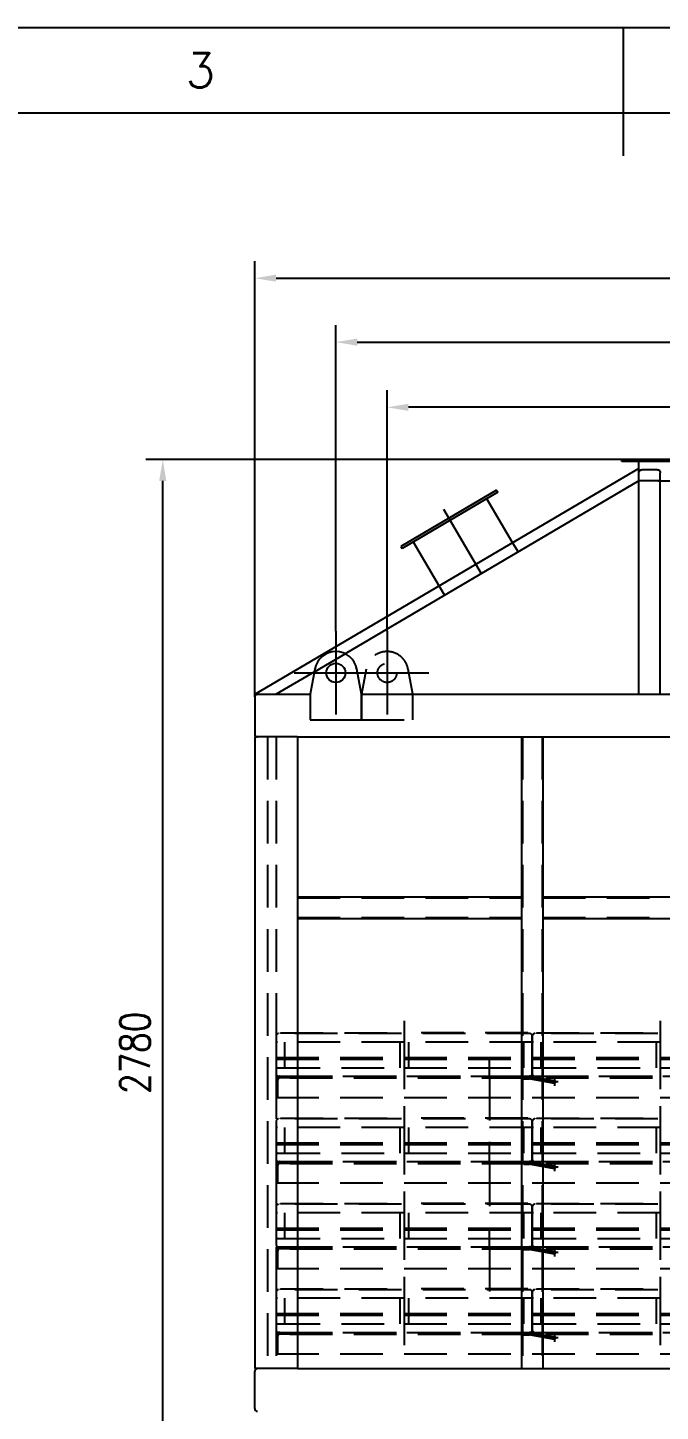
# Model space of a CAD drawing. Header units: inches. Extents: x -500 to 11380, y -200 to 8200.
# Drawn here: x 4045 to 5527, y 4958 to 8200 of the extents above; entities that cross this region are included whole.
import ezdxf
from ezdxf.enums import TextEntityAlignment as Align

# ---------------------------------------------------------------- set-up
doc = ezdxf.new("R2010")
doc.units = ezdxf.units.IN
doc.header["$LTSCALE"] = 200
doc.linetypes.add('CENTER', pattern=[2, 1.25, -0.25, 0.25, -0.25])
doc.linetypes.add('DASHED', pattern=[0.75, 0.5, -0.25])
for name, color, linetype in [('1轮廓实线层', 7, 'Continuous'), ('2细线层', 4, 'Continuous'), ('3中心线层', 1, 'CENTER'), ('4虚线层', 6, 'DASHED'), ('6文字层', 3, 'Continuous'), ('7标注层', 4, 'Continuous'), ('图框层', 7, 'Continuous')]:
    doc.layers.add(name, color=color, linetype=linetype)
doc.styles.add('TH_GBDIM', font='romans.shx', dxfattribs={"width": 0.8, "bigfont": 'gbcbig.shx'})
doc.dimstyles.new('TH_GBDIM', dxfattribs={"dimscale": 20, "dimtxt": 3.5, "dimasz": 2.5, "dimexe": 2, "dimexo": 0, "dimgap": 1.5, "dimtad": 1, "dimdec": 1, "dimdsep": 46, "dimtxsty": 'TH_GBDIM', "dimcen": 2.5, "dimclrd": 130, "dimclre": 130, "dimclrt": 3, "dimadec": 0, "dimazin": 2, "dimtfac": 0.714286, "dimtdec": 1, "dimtmove": 0, "dimatfit": 3, "dimfxl": 0, "dimtzin": 0, "dimlwd": -1, "dimlwe": -1, "dimarcsym": 0})

# ---------------------------------------------------------------- blocks, each defined once
blk = doc.blocks.new('*D38')
at = {"layer": '7标注层', "color": 130, "transparency": 16777216}
for p, q in [((5437.2, 7188.3), (4321.8, 7188.3)), ((4361.8, 4458.3), (4361.8, 7138.3)), ((5437.2, 4408.3), (4321.8, 4408.3))]:
    blk.add_line(p, q, dxfattribs=at)
for points in [[(4353.4, 7138.3), (4370.1, 7138.3), (4361.8, 7188.3)], [(4353.4, 4458.3), (4370.1, 4458.3), (4361.8, 4408.3)]]:
    blk.add_solid(points, dxfattribs=at)
at = {"layer": 'Defpoints', "color": 0, "transparency": 16777216}
for p in [(4361.8, 7188.3), (5437.2, 7188.3), (5437.2, 4408.3)]:
    blk.add_point(p, dxfattribs=at)
at = {"layer": '7标注层', "color": 3, "transparency": 16777216, "insert": (4296.8, 5798.3), "char_height": 70, "attachment_point": 5, "rotation": 90, "style": 'TH_GBDIM'}
blk.add_mtext('2780', dxfattribs=at)
blk = doc.blocks.new('*D39')
at = {"layer": '7标注层', "color": 130, "transparency": 16777216}
for p, q in [((4577.2, 6631.9), (4577.2, 7653.1)), ((7077.2, 6631.9), (7077.2, 7653.1)), ((4627.2, 7613.1), (7027.2, 7613.1))]:
    blk.add_line(p, q, dxfattribs=at)
for points in [[(4627.2, 7621.4), (4627.2, 7604.7), (4577.2, 7613.1)], [(7027.2, 7621.4), (7027.2, 7604.7), (7077.2, 7613.1)]]:
    blk.add_solid(points, dxfattribs=at)
at = {"layer": 'Defpoints', "color": 0, "transparency": 16777216}
for p in [(7077.2, 7613.1), (4577.2, 6631.9), (7077.2, 6631.9)]:
    blk.add_point(p, dxfattribs=at)
at = {"layer": '7标注层', "color": 3, "transparency": 16777216, "insert": (5827.2, 7678.1), "char_height": 70, "attachment_point": 5, "style": 'TH_GBDIM'}
blk.add_mtext('2500', dxfattribs=at)
blk = doc.blocks.new('*D52')
at = {"layer": '7标注层', "color": 130, "transparency": 16777216}
for p, q in [((4767.2, 6785.8), (4767.2, 7503.2)), ((6887.2, 6785.8), (6887.2, 7503.2)), ((4817.2, 7463.2), (6837.2, 7463.2))]:
    blk.add_line(p, q, dxfattribs=at)
for points in [[(4817.2, 7471.6), (4817.2, 7454.9), (4767.2, 7463.2)], [(6837.2, 7471.6), (6837.2, 7454.9), (6887.2, 7463.2)]]:
    blk.add_solid(points, dxfattribs=at)
at = {"layer": 'Defpoints', "color": 0, "transparency": 16777216}
for p in [(6887.2, 7463.2), (4767.2, 6785.8), (6887.2, 6785.8)]:
    blk.add_point(p, dxfattribs=at)
at = {"layer": '7标注层', "color": 3, "transparency": 16777216, "insert": (5827.2, 7528.2), "char_height": 70, "attachment_point": 5, "style": 'TH_GBDIM'}
blk.add_mtext('2120', dxfattribs=at)
blk = doc.blocks.new('*D53')
at = {"layer": '7标注层', "color": 130, "transparency": 16777216}
for p, q in [((4887.2, 6785.8), (4887.2, 7350.6)), ((6767.2, 6785.8), (6767.2, 7350.6)), ((6717.2, 7310.6), (4937.2, 7310.6))]:
    blk.add_line(p, q, dxfattribs=at)
for points in [[(4937.2, 7318.9), (4937.2, 7302.2), (4887.2, 7310.6)], [(6717.2, 7318.9), (6717.2, 7302.2), (6767.2, 7310.6)]]:
    blk.add_solid(points, dxfattribs=at)
at = {"layer": 'Defpoints', "color": 0, "transparency": 16777216}
for p in [(4887.2, 7310.6), (4887.2, 6785.8), (6767.2, 6785.8)]:
    blk.add_point(p, dxfattribs=at)
at = {"layer": '7标注层', "color": 3, "transparency": 16777216, "insert": (5827.2, 7375.6), "char_height": 70, "attachment_point": 5, "style": 'TH_GBDIM'}
blk.add_mtext('1880', dxfattribs=at)

msp = doc.modelspace()

# ---------------------------------------------------------------- linework, layer by layer
for p, q in [((5437.18, 7183.32), (5437.18, 7188.32)), ((5522.18, 7138.32), (6132.18, 7138.32))]:
    msp.add_line(p, q)
at = {"layer": '1轮廓实线层'}
for p, q in [((5440, 8200), (5440, 7900)), ((5202.18, 6538.32), (5202.18, 5058.32)), ((5252.18, 6538.32), (5252.18, 5058.32))]:
    msp.add_line(p, q, dxfattribs=at)
at = {"layer": '1轮廓实线层', "color": 0}
for p, q in [((5477.18, 7167.32), (4577.87, 6638.32)), ((6217.18, 7188.32), (5437.18, 7188.32)), ((6217.18, 7183.32), (5437.18, 7183.32)), ((5477.18, 6638.32), (5477.18, 7183.32)), ((5520.78, 7164.38), (5483.58, 7164.38)), ((5477.18, 7138.32), (4788.81, 6733.39)), ((5527.18, 6638.32), (5527.18, 7156.95)), ((5143.7, 7116.18), (4919.6, 6984.36)), ((5146.24, 7111.87), (4922.14, 6980.05)), ((5143.7, 7116.18), (5146.24, 7111.87)), ((5120.38, 7096.66), (5181.22, 6993.23)), ((4919.6, 6984.36), (4922.14, 6980.05)), ((4947.99, 6995.26), (5008.84, 6891.83)), ((4716.85, 6691.06), (4627.18, 6638.32)), ((4718, 6697.33), (4707.18, 6638.32)), ((4827.18, 6638.32), (4816.36, 6697.33)), ((4577.18, 6631.92), (4577.18, 6544.72)), ((4577.87, 6638.32), (4583.58, 6638.32)), ((4583.58, 6638.32), (4707.18, 6638.32)), ((4707.18, 6638.32), (4707.18, 6578.32)), ((4827.18, 6638.32), (5473.22, 6638.32)), ((4827.18, 6578.32), (4827.18, 6638.32)), ((4827.18, 6638.32), (4827.18, 6578.32)), ((5473.22, 6638.32), (5478.58, 6638.32)), ((5478.58, 6638.32), (5515.78, 6638.32)), ((5515.78, 6638.32), (5521.13, 6638.32)), ((5521.13, 6638.32), (6133.22, 6638.32)), ((4707.18, 6578.32), (4827.18, 6578.32)), ((4577.18, 6538.32), (4577.18, 5058.32)), ((4583.58, 6538.32), (4577.18, 6538.32)), ((4670.78, 6538.32), (4583.58, 6538.32)), ((4677.18, 6538.32), (4670.78, 6538.32)), ((4677.18, 6538.32), (5777.18, 6538.32)), ((4677.18, 6538.32), (4677.18, 5058.32)), ((4677.18, 6163.32), (5202.18, 6163.32)), ((5252.18, 6163.32), (5777.18, 6163.32)), ((4677.18, 6113.32), (5202.18, 6113.32)), ((5252.18, 6113.32), (5777.18, 6113.32)), ((4583.58, 5058.32), (4577.18, 5058.32)), ((4670.78, 5058.32), (4583.58, 5058.32)), ((4677.18, 5058.32), (4670.78, 5058.32)), ((4677.18, 5058.32), (5777.18, 5058.32)), ((4577.18, 4964.72), (4577.18, 5051.92))]:
    msp.add_line(p, q, dxfattribs=at)
msp.add_circle((4767.18, 6688.32), 22.5, dxfattribs=at)
for centre, radius, start, end in [((4767.18, 6688.32), 50, 10.38886, 169.61114), ((4583.58, 6631.92), 6.4, 90, 180), ((4583.58, 6544.72), 6.4, 180, 270), ((4583.58, 5051.92), 6.4, 90, 180), ((4583.58, 4964.72), 6.4, 180, 270)]:
    msp.add_arc(centre, radius, start, end, dxfattribs=at)
at = {"layer": '1轮廓实线层', "color": 0, "extrusion": (5.68434e-13, 0, -1)}
msp.add_ellipse((5483.58, 7156.95), major_axis=(0, 7.43), ratio=0.8619342, start_param=4.712389, end_param=6.2831853, dxfattribs=at)
at = {"layer": '1轮廓实线层', "color": 0, "extrusion": (2.84217e-13, 0, -1)}
msp.add_ellipse((5520.78, 7156.95), major_axis=(0, 7.43), ratio=0.8619342, start_param=0, end_param=1.5707963, dxfattribs=at)
at = {"layer": '2细线层'}
for p, q in [((11380, 8200), (-500, 8200)), ((5440, 8200), (5440, 8000))]:
    msp.add_line(p, q, dxfattribs=at)
at = {"layer": '3中心线层'}
for p, q in [((5018.98, 7071.82), (5107.71, 6920.98)), ((4767.18, 6785.82), (4767.18, 6590.82)), ((4887.18, 6785.82), (4887.18, 6590.82)), ((4669.68, 6688.32), (4864.68, 6688.32)), ((4789.68, 6688.32), (4984.68, 6688.32)), ((4927.18, 5873.32), (4927.18, 5713.32)), ((5527.18, 5873.32), (5527.18, 5713.32)), ((5207.18, 5740.32), (5221.04, 5740.32)), ((5223.3, 5740.12), (5282.13, 5729.74)), ((5279.18, 5739.22), (5279.18, 5721.22)), ((5288.13, 5730.27), (5270.13, 5730.27)), ((4927.18, 5673.32), (4927.18, 5513.32)), ((5527.18, 5673.32), (5527.18, 5513.32)), ((5207.18, 5540.32), (5221.04, 5540.32)), ((5223.3, 5540.12), (5282.13, 5529.74)), ((5288.13, 5530.27), (5270.13, 5530.27)), ((5279.18, 5539.22), (5279.18, 5521.22)), ((4927.18, 5473.32), (4927.18, 5313.32)), ((5527.18, 5473.32), (5527.18, 5313.32)), ((5207.18, 5340.32), (5221.04, 5340.32)), ((5223.3, 5340.12), (5282.13, 5329.74)), ((5288.13, 5330.27), (5270.13, 5330.27)), ((5279.18, 5339.22), (5279.18, 5321.22)), ((4927.18, 5273.32), (4927.18, 5113.32)), ((5527.18, 5273.32), (5527.18, 5113.32)), ((5207.18, 5140.32), (5221.04, 5140.32)), ((5223.3, 5140.12), (5282.13, 5129.74)), ((5288.13, 5130.27), (5270.13, 5130.27)), ((5279.18, 5139.22), (5279.18, 5121.22))]:
    msp.add_line(p, q, dxfattribs=at)
for centre in [(5221.04, 5727.32), (5221.04, 5527.32), (5221.04, 5327.32), (5221.04, 5127.32)]:
    msp.add_arc(centre, 13, 80, 90, dxfattribs=at)
at = {"layer": '4虚线层'}
for p, q in [((5527.18, 7138.32), (5477.18, 7138.32)), ((5181.22, 6993.23), (5193.9, 6971.68)), ((5008.84, 6891.83), (5021.51, 6870.28)), ((4607.18, 6538.32), (4607.18, 5058.32)), ((4627.18, 6538.32), (4627.18, 5058.32)), ((4627.18, 5837.32), (4627.18, 5749.32)), ((5221.18, 5843.32), (4633.18, 5843.32)), ((4637.18, 5843.32), (4637.18, 5845.32)), ((4637.18, 5845.32), (4927.18, 5845.32)), ((5217.18, 5845.32), (4927.18, 5845.32)), ((5217.18, 5843.32), (5217.18, 5845.32)), ((5227.18, 5749.32), (5227.18, 5837.32)), ((5227.18, 5837.32), (5227.18, 5749.32)), ((5821.18, 5843.32), (5233.18, 5843.32)), ((5237.18, 5843.32), (5237.18, 5845.32)), ((5237.18, 5845.32), (5527.18, 5845.32)), ((4630.18, 5823.32), (4627.18, 5823.32)), ((4927.18, 5823.32), (4630.18, 5823.32)), ((4647.18, 5823.32), (4647.18, 5763.32)), ((4917.18, 5823.32), (4917.18, 5763.32)), ((5227.18, 5823.32), (4927.18, 5823.32)), ((4937.18, 5823.32), (4937.18, 5763.32)), ((5207.18, 5763.32), (5207.18, 5823.32)), ((5230.18, 5823.32), (5227.18, 5823.32)), ((5527.18, 5823.32), (5230.18, 5823.32)), ((5247.18, 5823.32), (5247.18, 5763.32)), ((5517.18, 5823.32), (5517.18, 5763.32)), ((5827.18, 5823.32), (5527.18, 5823.32)), ((4627.18, 5787.32), (7025.18, 5787.32)), ((4627.18, 5783.32), (7025.18, 5783.32)), ((5127.18, 5739.32), (5127.18, 5783.32)), ((4630.18, 5763.32), (4627.18, 5763.32)), ((4627.18, 5743.32), (4627.18, 5587.32)), ((4630.18, 5763.32), (4927.18, 5763.32)), ((4633.18, 5743.32), (5221.18, 5743.32)), ((4636.18, 5743.32), (4659.18, 5743.32)), ((4659.18, 5739.32), (4636.18, 5739.32)), ((4659.18, 5739.32), (4659.18, 5743.32)), ((4659.18, 5743.32), (7025.18, 5743.32)), ((4659.18, 5739.32), (7025.18, 5739.32)), ((4927.18, 5763.32), (5227.18, 5763.32)), ((5127.18, 5739.32), (5127.18, 5587.32)), ((5207.18, 5743.32), (5207.18, 5737.32)), ((5207.18, 5743.32), (5221.04, 5743.32)), ((5223.82, 5743.07), (5279.7, 5733.22)), ((5230.18, 5763.32), (5227.18, 5763.32)), ((5230.18, 5763.32), (5527.18, 5763.32)), ((5233.18, 5743.32), (5821.18, 5743.32)), ((5527.18, 5763.32), (5827.18, 5763.32)), ((4627.18, 5734.32), (4627.18, 5693.32)), ((4631.18, 5693.32), (4631.18, 5734.32)), ((5207.18, 5737.32), (5221.04, 5737.32)), ((5222.78, 5737.16), (5278.66, 5727.31)), ((4627.18, 5693.32), (7025.18, 5693.32)), ((5221.18, 5643.32), (4633.18, 5643.32)), ((4637.18, 5643.32), (4637.18, 5645.32)), ((4637.18, 5645.32), (4927.18, 5645.32)), ((5217.18, 5645.32), (4927.18, 5645.32)), ((5217.18, 5643.32), (5217.18, 5645.32)), ((5821.18, 5643.32), (5233.18, 5643.32)), ((5237.18, 5643.32), (5237.18, 5645.32)), ((5237.18, 5645.32), (5527.18, 5645.32)), ((4627.18, 5637.32), (4627.18, 5549.32)), ((4630.18, 5623.32), (4627.18, 5623.32)), ((4927.18, 5623.32), (4630.18, 5623.32)), ((4647.18, 5623.32), (4647.18, 5563.32)), ((4917.18, 5623.32), (4917.18, 5563.32)), ((5227.18, 5623.32), (4927.18, 5623.32)), ((4937.18, 5623.32), (4937.18, 5563.32)), ((5207.18, 5563.32), (5207.18, 5623.32)), ((5227.18, 5549.32), (5227.18, 5637.32)), ((5227.18, 5637.32), (5227.18, 5549.32)), ((5230.18, 5623.32), (5227.18, 5623.32)), ((5527.18, 5623.32), (5230.18, 5623.32)), ((5247.18, 5623.32), (5247.18, 5563.32)), ((5517.18, 5623.32), (5517.18, 5563.32)), ((5827.18, 5623.32), (5527.18, 5623.32)), ((4627.18, 5587.32), (7025.18, 5587.32)), ((4627.18, 5587.32), (5127.18, 5587.32)), ((4627.18, 5583.32), (7025.18, 5583.32)), ((5127.18, 5539.32), (5127.18, 5583.32)), ((4630.18, 5563.32), (4627.18, 5563.32)), ((4627.18, 5543.32), (4627.18, 5387.32)), ((4630.18, 5563.32), (4927.18, 5563.32)), ((4633.18, 5543.32), (5221.18, 5543.32)), ((4636.18, 5543.32), (4659.18, 5543.32)), ((4659.18, 5539.32), (4659.18, 5543.32)), ((4659.18, 5543.32), (7025.18, 5543.32)), ((4927.18, 5563.32), (5227.18, 5563.32)), ((5207.18, 5543.32), (5207.18, 5537.32)), ((5207.18, 5543.32), (5221.04, 5543.32)), ((5230.18, 5563.32), (5227.18, 5563.32)), ((5230.18, 5563.32), (5527.18, 5563.32)), ((5233.18, 5543.32), (5821.18, 5543.32)), ((5527.18, 5563.32), (5827.18, 5563.32)), ((4627.18, 5534.32), (4627.18, 5493.32)), ((4631.18, 5493.32), (4631.18, 5534.32)), ((4659.18, 5539.32), (4636.18, 5539.32)), ((4659.18, 5539.32), (7025.18, 5539.32)), ((5127.18, 5539.32), (5127.18, 5387.32)), ((5207.18, 5537.32), (5221.04, 5537.32)), ((5222.78, 5537.16), (5278.66, 5527.31)), ((5223.82, 5543.07), (5279.7, 5533.22)), ((4627.18, 5493.32), (7025.18, 5493.32)), ((4627.18, 5437.32), (4627.18, 5349.32)), ((4630.18, 5423.32), (4627.18, 5423.32)), ((4927.18, 5423.32), (4630.18, 5423.32)), ((5221.18, 5443.32), (4633.18, 5443.32)), ((4637.18, 5443.32), (4637.18, 5445.32)), ((4637.18, 5445.32), (4927.18, 5445.32)), ((4647.18, 5423.32), (4647.18, 5363.32)), ((4917.18, 5423.32), (4917.18, 5363.32)), ((5217.18, 5445.32), (4927.18, 5445.32)), ((5227.18, 5423.32), (4927.18, 5423.32)), ((4937.18, 5423.32), (4937.18, 5363.32)), ((5207.18, 5363.32), (5207.18, 5423.32)), ((5217.18, 5443.32), (5217.18, 5445.32)), ((5227.18, 5349.32), (5227.18, 5437.32)), ((5227.18, 5437.32), (5227.18, 5349.32)), ((5230.18, 5423.32), (5227.18, 5423.32)), ((5527.18, 5423.32), (5230.18, 5423.32)), ((5821.18, 5443.32), (5233.18, 5443.32)), ((5237.18, 5443.32), (5237.18, 5445.32)), ((5237.18, 5445.32), (5527.18, 5445.32)), ((5247.18, 5423.32), (5247.18, 5363.32)), ((5517.18, 5423.32), (5517.18, 5363.32)), ((5827.18, 5423.32), (5527.18, 5423.32)), ((4627.18, 5387.32), (7025.18, 5387.32)), ((4627.18, 5387.32), (5127.18, 5387.32)), ((4627.18, 5383.32), (7025.18, 5383.32)), ((5127.18, 5339.32), (5127.18, 5383.32)), ((4630.18, 5363.32), (4627.18, 5363.32)), ((4630.18, 5363.32), (4927.18, 5363.32)), ((4927.18, 5363.32), (5227.18, 5363.32)), ((5230.18, 5363.32), (5227.18, 5363.32)), ((5230.18, 5363.32), (5527.18, 5363.32)), ((5527.18, 5363.32), (5827.18, 5363.32)), ((4627.18, 5343.32), (4627.18, 5187.32)), ((4627.18, 5334.32), (4627.18, 5293.32)), ((4631.18, 5293.32), (4631.18, 5334.32)), ((4633.18, 5343.32), (5221.18, 5343.32)), ((4636.18, 5343.32), (4659.18, 5343.32)), ((4659.18, 5339.32), (4636.18, 5339.32)), ((4659.18, 5339.32), (4659.18, 5343.32)), ((4659.18, 5343.32), (7025.18, 5343.32)), ((4659.18, 5339.32), (7025.18, 5339.32)), ((5127.18, 5339.32), (5127.18, 5187.32)), ((5207.18, 5343.32), (5207.18, 5337.32)), ((5207.18, 5343.32), (5221.04, 5343.32)), ((5207.18, 5337.32), (5221.04, 5337.32)), ((5222.78, 5337.16), (5278.66, 5327.31)), ((5223.82, 5343.07), (5279.7, 5333.22)), ((5233.18, 5343.32), (5821.18, 5343.32)), ((4627.18, 5293.32), (7025.18, 5293.32)), ((4627.18, 5237.32), (4627.18, 5149.32)), ((4630.18, 5223.32), (4627.18, 5223.32)), ((4927.18, 5223.32), (4630.18, 5223.32)), ((5221.18, 5243.32), (4633.18, 5243.32)), ((4637.18, 5243.32), (4637.18, 5245.32)), ((4637.18, 5245.32), (4927.18, 5245.32)), ((4647.18, 5223.32), (4647.18, 5163.32)), ((4917.18, 5223.32), (4917.18, 5163.32)), ((5217.18, 5245.32), (4927.18, 5245.32)), ((5227.18, 5223.32), (4927.18, 5223.32)), ((4937.18, 5223.32), (4937.18, 5163.32)), ((5207.18, 5163.32), (5207.18, 5223.32)), ((5217.18, 5243.32), (5217.18, 5245.32)), ((5227.18, 5149.32), (5227.18, 5237.32)), ((5227.18, 5237.32), (5227.18, 5149.32)), ((5230.18, 5223.32), (5227.18, 5223.32)), ((5527.18, 5223.32), (5230.18, 5223.32)), ((5821.18, 5243.32), (5233.18, 5243.32)), ((5237.18, 5243.32), (5237.18, 5245.32)), ((5237.18, 5245.32), (5527.18, 5245.32)), ((5247.18, 5223.32), (5247.18, 5163.32)), ((5517.18, 5223.32), (5517.18, 5163.32)), ((5827.18, 5223.32), (5527.18, 5223.32)), ((4627.18, 5187.32), (7025.18, 5187.32)), ((4627.18, 5187.32), (5127.18, 5187.32)), ((4627.18, 5183.32), (7025.18, 5183.32)), ((4630.18, 5163.32), (4627.18, 5163.32)), ((4630.18, 5163.32), (4927.18, 5163.32)), ((4927.18, 5163.32), (5227.18, 5163.32)), ((5230.18, 5163.32), (5227.18, 5163.32)), ((5230.18, 5163.32), (5527.18, 5163.32)), ((5527.18, 5163.32), (5827.18, 5163.32)), ((4627.18, 5143.32), (4659.18, 5143.32)), ((4631.18, 5093.32), (4631.18, 5134.32)), ((4633.18, 5143.32), (5221.18, 5143.32)), ((4659.18, 5139.32), (4636.18, 5139.32)), ((4659.18, 5139.32), (4659.18, 5143.32)), ((4659.18, 5143.32), (7025.18, 5143.32)), ((4659.18, 5139.32), (7025.18, 5139.32)), ((5207.18, 5143.32), (5207.18, 5137.32)), ((5207.18, 5143.32), (5221.04, 5143.32)), ((5207.18, 5137.32), (5221.04, 5137.32)), ((5222.78, 5137.16), (5278.66, 5127.31)), ((5223.82, 5143.07), (5279.7, 5133.22)), ((5233.18, 5143.32), (5821.18, 5143.32)), ((4627.18, 5093.32), (7025.18, 5093.32))]:
    msp.add_line(p, q, dxfattribs=at)
at = {"layer": '4虚线层', "color": 6}
for p, q in [((4716.85, 6691.06), (4788.81, 6733.39)), ((4838, 6697.33), (4827.18, 6638.32)), ((4947.18, 6638.32), (4936.36, 6697.33)), ((4947.18, 6578.32), (4947.18, 6638.32)), ((4827.18, 6578.32), (4947.18, 6578.32)), ((5204.18, 6538.32), (5204.18, 5058.32)), ((5250.18, 6538.32), (5250.18, 5058.32)), ((4677.18, 6161.32), (5202.18, 6161.32)), ((5252.18, 6161.32), (5777.18, 6161.32)), ((4677.18, 6115.32), (5202.18, 6115.32)), ((5252.18, 6115.32), (5777.18, 6115.32))]:
    msp.add_line(p, q, dxfattribs=at)
msp.add_circle((4887.18, 6688.32), 22.5, dxfattribs=at)
msp.add_arc((4887.18, 6688.32), 50, 10.38886, 169.61114, dxfattribs=at)
at = {"layer": '4虚线层'}
for centre, radius, start, end in [((4633.18, 5837.32), 6, 90, 180), ((5221.18, 5837.32), 6, 0, 90), ((5233.18, 5837.32), 6, 90, 180), ((4633.18, 5749.32), 6, 180, 270), ((4636.18, 5734.32), 9, 90, 180), ((4636.18, 5734.32), 5, 90, 180), ((5221.04, 5727.32), 16, 80, 90), ((5221.18, 5749.32), 6, 270, 0), ((5233.18, 5749.32), 6, 180, 270), ((5221.04, 5727.32), 10, 80, 90), ((5279.18, 5730.27), 3, 260, 80), ((4633.18, 5637.32), 6, 90, 180), ((5221.18, 5637.32), 6, 0, 90), ((5233.18, 5637.32), 6, 90, 180), ((4633.18, 5549.32), 6, 180, 270), ((4636.18, 5534.32), 9, 90, 180), ((5221.04, 5527.32), 16, 80, 90), ((5221.18, 5549.32), 6, 270, 0), ((5233.18, 5549.32), 6, 180, 270), ((4636.18, 5534.32), 5, 90, 180), ((5221.04, 5527.32), 10, 80, 90), ((5279.18, 5530.27), 3, 260, 80), ((4633.18, 5437.32), 6, 90, 180), ((5221.18, 5437.32), 6, 0, 90), ((5233.18, 5437.32), 6, 90, 180), ((4633.18, 5349.32), 6, 180, 270), ((5221.18, 5349.32), 6, 270, 0), ((5233.18, 5349.32), 6, 180, 270), ((4636.18, 5334.32), 9, 90, 180), ((4636.18, 5334.32), 5, 90, 180), ((5221.04, 5327.32), 16, 80, 90), ((5221.04, 5327.32), 10, 80, 90), ((5279.18, 5330.27), 3, 260, 80), ((4633.18, 5237.32), 6, 90, 180), ((5221.18, 5237.32), 6, 0, 90), ((5233.18, 5237.32), 6, 90, 180), ((4633.18, 5149.32), 6, 180, 270), ((4636.18, 5134.32), 9, 90, 180), ((4636.18, 5134.32), 5, 90, 180), ((5221.04, 5127.32), 16, 80, 90), ((5221.04, 5127.32), 10, 80, 90), ((5221.18, 5149.32), 6, 270, 0), ((5233.18, 5149.32), 6, 180, 270), ((5279.18, 5130.27), 3, 260, 80)]:
    msp.add_arc(centre, radius, start, end, dxfattribs=at)
at = {"layer": '图框层'}
msp.add_line((11180, 8000), (0, 8000), dxfattribs=at)

# ---------------------------------------------------------------- texts
at = {"layer": '6文字层', "style": 'TH_GBDIM'}
msp.add_text('3', height=80, dxfattribs=at).set_placement((4450, 8100), align=Align.MIDDLE)

# ---------------------------------------------------------------- dimensions: what is measured, and where the dimension line sits
at = {"layer": '7标注层'}
for base, p1, p2, picture, middle in [((7077.18, 7613.05), (4577.18, 6631.92), (7077.18, 6631.92), '*D39', (5827.18, 7613.05)), ((6887.18, 7463.24), (4767.18, 6785.82), (6887.18, 6785.82), '*D52', (5827.18, 7463.24)), ((4887.18, 7310.58), (6767.18, 6785.82), (4887.18, 6785.82), '*D53', (5827.18, 7310.58))]:
    dim = msp.add_linear_dim(base=base, p1=p1, p2=p2, dimstyle='TH_GBDIM', dxfattribs=at)
    dim.commit()
    dim.dimension.update_dxf_attribs({"geometry": picture, "text_midpoint": middle, "dimtype": 160})
dim = msp.add_linear_dim(base=(4361.76, 7188.32), p1=(5437.18, 4408.32), p2=(5437.18, 7188.32), angle=90, dimstyle='TH_GBDIM', dxfattribs=at)
dim.commit()
dim.dimension.update_dxf_attribs({"geometry": '*D38', "text_midpoint": (4296.76, 5798.32)})

doc.saveas('drawing.dxf')
